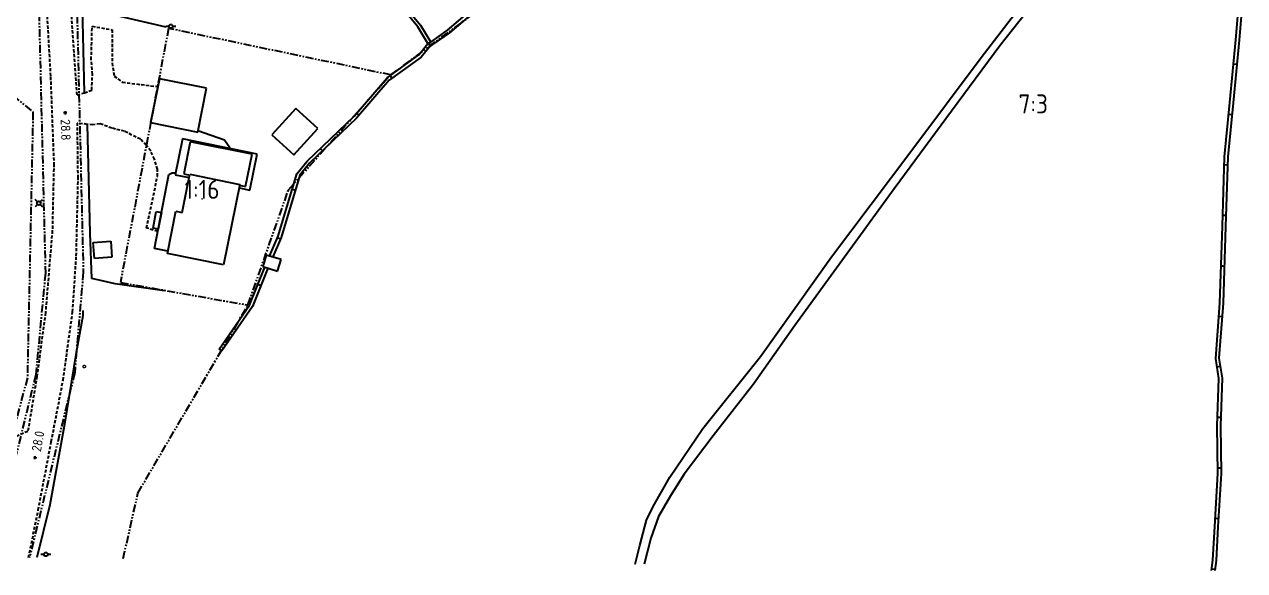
# Model space of a CAD drawing. Header units: metres. Extents: x 139929 to 143267, y 6401995 to 6404511.
# Drawn here: x 140392.8 to 140585.7, y 6401994.6 to 6402081 of the extents above; entities that cross this region are included whole.
import ezdxf
from ezdxf.enums import TextEntityAlignment as Align

# ---------------------------------------------------------------- set-up
doc = ezdxf.new("R2010")
doc.units = ezdxf.units.M
for name, pattern in [('DASHED', [0.75, 0.5, -0.25]), ('DGN Style 3', [2.464518, 1.76037, -0.704148]), ('PHANTOM', [2.5, 1.25, -0.25, 0.25, -0.25, 0.25, -0.25])]:
    doc.linetypes.add(name, pattern=pattern)
for name, color, linetype in [('M-BEF-BELYSNINGSSTOLPE', 4, 'Continuous'), ('M-BEF-BYGGNAD', 3, 'Continuous'), ('M-BEF-BÄCK', 7, 'Continuous'), ('M-BEF-DIKE', 4, 'Dike5'), ('M-BEF-MUR', 4, 'Continuous'), ('M-BEF-NIVÅ', 4, 'Continuous'), ('M-BEF-STAKET', 4, 'STAKET'), ('M-BEF-TELE-INFO', 4, 'Continuous'), ('M-BEF-TRAPPA', 4, 'Continuous'), ('M-BEF-VÄGKANT', 1, 'DASHED'), ('M-FASTIGHETSBETECKNING', 3, 'Continuous'), ('M-GR-FASTIGHETSGRÄNS', 3, 'PHANTOM'), ('M-GR-TRAKTGRÄNS', 7, 'PHANTOM')]:
    doc.layers.add(name, color=color, linetype=linetype)
doc.layers.add('TE_OSAKERT_LAGE', color=254, linetype='Continuous', lineweight=0)
doc.styles.add('ISO', font='iso.shx', dxfattribs={"height": 2.5})
doc.linetypes.add('Dike5', pattern='A,1.5,["|",Standard,S=0.5,R=75,X=0,Y=0],1e-06,["|",Standard,S=0.5,R=105,X=0,Y=0],-0.75', length=2.250001)
doc.linetypes.add('STAKET', pattern='A,7,[134,morastr.shx,S=0.8,R=0,X=0,Y=0],0.6,[134,morastr.shx,S=0.8,R=0,X=0,Y=0],1', length=8.6)

# ---------------------------------------------------------------- blocks, each defined once
blk = doc.blocks.new('osynlig cirkel')
blk.add_circle((0, 0), 0.005)
blk = doc.blocks.new('OSYNLIG')
blk.add_blockref('osynlig cirkel', (0, 0))
blk = doc.blocks.new('PRI_L_ALLM')
for points in [[(-0.3, 0, 0), (-0.8, 0, 0)], [(0.8, 0, 0), (0.3, 0, 0)]]:
    blk.add_polyline3d(points)
blk.add_circle((0, 0), 0.3)
blk = doc.blocks.new('PRI_L_BELYS')
for points in [[(-0.21, 0.21, 0), (-0.57, 0.57, 0)], [(0.21, 0.21, 0), (0.57, 0.57, 0)], [(-0.21, -0.21, 0), (-0.57, -0.57, 0)], [(0.21, -0.21, 0), (0.57, -0.57, 0)]]:
    blk.add_polyline3d(points)
blk.add_circle((0, 0), 0.3)
blk = doc.blocks.new('PRI_NIVÅ_HÖJDPUNKT_ISM')
at = {"color": 7}
for p, q in [((-0.25, 0), (0.25, 0)), ((0, 0.25), (0, -0.25))]:
    blk.add_line(p, q, dxfattribs=at)
blk = doc.blocks.new('OCT370_2', base_point=(108327.37, 6370837.69))
at = {"layer": 'TE_OSAKERT_LAGE', "color": 30, "linetype": 'DGN Style 3', "lineweight": 13}
blk.add_circle((108327.36, 6370837.69), 0.2, dxfattribs=at)

msp = doc.modelspace()

# ---------------------------------------------------------------- linework, layer by layer
at = {"layer": 'M-BEF-BYGGNAD'}
for p, q in [((140414.114, 6402072.36), (140412.727, 6402065.447)), ((140421.555, 6402070.866), (140414.114, 6402072.36)), ((140420.169, 6402063.954), (140421.555, 6402070.866)), ((140435.704, 6402067.673), (140431.909, 6402063.516)), ((140439.163, 6402064.516), (140435.704, 6402067.673)), ((140412.727, 6402065.447), (140420.169, 6402063.954)), ((140431.909, 6402063.516), (140435.368, 6402060.359)), ((140435.368, 6402060.359), (140439.163, 6402064.516)), ((140417.768, 6402062.868), (140416.612, 6402057.196)), ((140429.595, 6402060.458), (140417.768, 6402062.868)), ((140418.991, 6402062.421), (140417.956, 6402057.346)), ((140428.77, 6402060.427), (140418.991, 6402062.421)), ((140427.735, 6402055.352), (140428.77, 6402060.427)), ((140428.434, 6402054.761), (140429.595, 6402060.458)), ((140415.618, 6402057.253), (140416.128, 6402057.518)), ((140416.128, 6402057.518), (140416.703, 6402057.478)), ((140417.956, 6402057.346), (140418.921, 6402057.149)), ((140413.342, 6402045.54), (140415.618, 6402057.253)), ((140416.612, 6402057.196), (140418.838, 6402056.742)), ((140417.713, 6402051.223), (140418.945, 6402057.265)), ((140418.838, 6402056.742), (140418.945, 6402057.265)), ((140418.945, 6402057.265), (140426.828, 6402055.658)), ((140418.945, 6402057.265), (140426.828, 6402055.658)), ((140426.828, 6402055.658), (140424.236, 6402042.951)), ((140426.828, 6402055.658), (140426.716, 6402055.111)), ((140426.804, 6402055.541), (140427.735, 6402055.352)), ((140426.716, 6402055.111), (140428.434, 6402054.761)), ((140415.372, 6402044.758), (140416.731, 6402051.423)), ((140416.731, 6402051.423), (140417.713, 6402051.223)), ((140403.643, 6402046.469), (140406.41, 6402046.674)), ((140403.829, 6402043.965), (140403.643, 6402046.469)), ((140406.41, 6402046.674), (140406.595, 6402044.169)), ((140406.595, 6402044.169), (140403.829, 6402043.965)), ((140415.442, 6402045.1), (140413.342, 6402045.54)), ((140424.236, 6402042.951), (140415.372, 6402044.758)), ((140430.999, 6402044.506), (140430.45, 6402042.677)), ((140433.359, 6402043.798), (140430.999, 6402044.506)), ((140432.81, 6402041.969), (140433.359, 6402043.798)), ((140430.45, 6402042.677), (140432.81, 6402041.969))]:
    msp.add_line(p, q, dxfattribs=at)
at = {"layer": 'M-BEF-BÄCK', "lineweight": -3}
for p, q in [((140401.979, 6402034.869), (140400.932, 6402029.084)), ((140402.024, 6402035.749), (140401.979, 6402034.869)), ((140400.932, 6402029.084), (140399.035, 6402017.44)), ((140399.035, 6402017.44), (140396.793, 6402004.997)), ((140396.793, 6402004.997), (140394.753, 6401996.678))]:
    msp.add_line(p, q, dxfattribs=at)
at = {"layer": 'M-BEF-DIKE'}
for p, q in [((140544.055, 6402075.747), (140550.938, 6402084.619)), ((140553.036, 6402085.225), (140547.049, 6402077.574)), ((140547.049, 6402077.574), (140539.355, 6402067.23)), ((140532.927, 6402060.898), (140544.055, 6402075.747)), ((140539.355, 6402067.23), (140530.337, 6402054.981)), ((140520.409, 6402044.221), (140532.927, 6402060.898)), ((140530.337, 6402054.981), (140522.018, 6402043.576)), ((140509.181, 6402028.478), (140520.409, 6402044.221)), ((140522.018, 6402043.576), (140514.584, 6402033.353)), ((140514.584, 6402033.353), (140508.069, 6402024.077)), ((140500.029, 6402017.101), (140509.181, 6402028.478)), ((140508.069, 6402024.077), (140501.677, 6402015.934)), ((140494.835, 6402009.392), (140500.029, 6402017.101)), ((140501.677, 6402015.934), (140497.095, 6402009.878)), ((140492.213, 6402004.751), (140494.835, 6402009.392)), ((140497.095, 6402009.878), (140494.924, 6402006.459)), ((140494.924, 6402006.459), (140493.048, 6402003.159)), ((140491.168, 6402002.605), (140492.213, 6402004.751)), ((140490.069, 6401998.576), (140491.168, 6402002.605)), ((140493.048, 6402003.159), (140491.849, 6401999.749)), ((140491.849, 6401999.749), (140490.763, 6401995.618)), ((140489.33, 6401995.634), (140490.069, 6401998.576))]:
    msp.add_line(p, q, dxfattribs=at)
at = {"layer": 'M-BEF-MUR', "lineweight": -3}
for p, q in [((140584.36, 6402078.54), (140585.235, 6402089.179)), ((140585.732, 6402089.131), (140584.857, 6402078.496)), ((140454.974, 6402080.571), (140449.517, 6402087.264)), ((140449.869, 6402087.623), (140455.383, 6402080.86)), ((140459.67, 6402080.05), (140464.888, 6402084.471)), ((140465.195, 6402084.076), (140459.976, 6402079.654)), ((140456.588, 6402077.922), (140454.974, 6402080.571)), ((140455.383, 6402080.86), (140457.015, 6402078.182)), ((140457.015, 6402078.182), (140459.67, 6402080.05)), ((140459.976, 6402079.654), (140457.289, 6402077.763)), ((140583.413, 6402068.635), (140584.36, 6402078.54)), ((140455.141, 6402076.147), (140456.588, 6402077.922)), ((140456.921, 6402077.54), (140455.486, 6402075.779)), ((140457.015, 6402078.182), (140456.588, 6402077.922)), ((140456.588, 6402077.922), (140457.015, 6402078.182)), ((140456.689, 6402077.983), (140456.949, 6402077.556)), ((140457.289, 6402077.763), (140456.921, 6402077.54)), ((140584.857, 6402078.496), (140583.911, 6402068.587)), ((140450.113, 6402072.54), (140455.141, 6402076.147)), ((140455.486, 6402075.779), (140450.453, 6402072.169)), ((140583.996, 6402074.734), (140584.493, 6402074.687)), ((140450.597, 6402072.888), (140450.889, 6402072.481)), ((140444.907, 6402066.476), (140450.113, 6402072.54)), ((140450.453, 6402072.169), (140445.27, 6402066.132)), ((140582.564, 6402060.051), (140583.413, 6402068.635)), ((140583.911, 6402068.587), (140583.063, 6402060.018)), ((140437.486, 6402059.368), (140444.907, 6402066.476)), ((140445.27, 6402066.132), (140437.857, 6402059.03)), ((140445.291, 6402066.923), (140445.669, 6402066.597)), ((140583.229, 6402066.772), (140583.726, 6402066.723)), ((140424.433, 6402062.649), (140420.21, 6402064.161)), ((140425.271, 6402061.451), (140424.433, 6402062.649)), ((140439.555, 6402061.35), (140439.901, 6402060.988)), ((140435.874, 6402057.344), (140437.486, 6402059.368)), ((140582.215, 6402049.05), (140582.564, 6402060.051)), ((140583.063, 6402060.018), (140582.714, 6402049.035)), ((140432.907, 6402047.477), (140435.874, 6402057.344)), ((140437.857, 6402059.03), (140436.324, 6402057.107)), ((140582.524, 6402058.805), (140583.025, 6402058.79)), ((140436.324, 6402057.107), (140433.377, 6402047.304)), ((140435.14, 6402054.904), (140435.619, 6402054.76)), ((140582.271, 6402050.809), (140582.771, 6402050.794)), ((140581.841, 6402036.907), (140582.215, 6402049.05)), ((140582.714, 6402049.035), (140582.341, 6402036.88)), ((140431.52, 6402044.304), (140432.907, 6402047.477)), ((140433.377, 6402047.304), (140432.032, 6402044.226)), ((140432.81, 6402047.254), (140433.268, 6402047.053)), ((140428.378, 6402036.589), (140430.776, 6402042.572)), ((140431.267, 6402042.455), (140428.821, 6402036.352)), ((140582.023, 6402042.814), (140582.523, 6402042.799)), ((140429.699, 6402039.885), (140430.163, 6402039.699)), ((140423.576, 6402029.637), (140428.378, 6402036.589)), ((140428.821, 6402036.352), (140423.987, 6402029.352)), ((140581.181, 6402028.162), (140581.841, 6402036.907)), ((140582.341, 6402036.88), (140581.684, 6402028.182)), ((140581.684, 6402034.823), (140582.182, 6402034.785)), ((140425.849, 6402032.928), (140426.26, 6402032.644)), ((140423.987, 6402029.352), (140423.576, 6402029.637)), ((140581.675, 6402024.985), (140581.181, 6402028.162)), ((140581.384, 6402026.858), (140581.878, 6402026.934)), ((140581.684, 6402028.182), (140582.176, 6402025.015)), ((140581.413, 6402017.499), (140581.675, 6402024.985)), ((140582.176, 6402025.015), (140581.913, 6402017.494)), ((140581.461, 6402018.884), (140581.961, 6402018.867)), ((140581.508, 6402009.978), (140581.413, 6402017.499)), ((140581.913, 6402017.494), (140582.008, 6402009.967)), ((140581.022, 6402001.569), (140581.508, 6402009.978)), ((140581.497, 6402010.885), (140581.997, 6402010.892)), ((140582.008, 6402009.967), (140581.521, 6402001.54)), ((140580.717, 6401996.249), (140581.022, 6402001.569)), ((140581.099, 6402002.897), (140581.597, 6402002.869)), ((140581.521, 6402001.54), (140581.216, 6401996.201)), ((140580.498, 6401994.628), (140580.717, 6401996.249)), ((140581.216, 6401996.201), (140581.002, 6401994.623)), ((140580.538, 6401994.921), (140581.033, 6401994.854))]:
    msp.add_line(p, q, dxfattribs=at)
at = {"layer": 'M-BEF-STAKET', "lineweight": -3}
for p, q in [((140402.261, 6402070.143), (140401.949, 6402083.649)), ((140401.949, 6402083.649), (140415.151, 6402080.585)), ((140403.181, 6402047.972), (140402.717, 6402065.166)), ((140403.42, 6402040.802), (140403.181, 6402047.972)), ((140407.141, 6402039.941), (140403.42, 6402040.802)), ((140414.928, 6402038.853), (140407.141, 6402039.941))]:
    msp.add_line(p, q, dxfattribs=at)
at = {"layer": 'M-BEF-TRAPPA', "lineweight": -3}
for p, q in [((140413.117, 6402048.757), (140413.616, 6402051.408)), ((140413.616, 6402051.408), (140414.44, 6402051.252)), ((140414.44, 6402051.252), (140413.941, 6402048.601)), ((140413.941, 6402048.601), (140413.117, 6402048.757))]:
    msp.add_line(p, q, dxfattribs=at)
at = {"layer": 'M-BEF-VÄGKANT', "lineweight": -3}
for p, q in [((140396.251, 6402083.781), (140396.894, 6402072.667)), ((140401.101, 6402069.813), (140400.112, 6402084.114)), ((140403.335, 6402075.403), (140403.467, 6402080.666)), ((140403.467, 6402080.666), (140406.639, 6402080.131)), ((140406.639, 6402080.131), (140406.626, 6402074.88)), ((140403.522, 6402073.062), (140403.335, 6402075.403)), ((140406.626, 6402074.88), (140406.966, 6402072.807)), ((140403.408, 6402070.58), (140403.522, 6402073.062)), ((140406.966, 6402072.807), (140408.264, 6402071.825)), ((140396.894, 6402072.667), (140397.414, 6402058.912)), ((140408.264, 6402071.825), (140413.87, 6402071.138)), ((140401.101, 6402069.813), (140402.261, 6402070.143)), ((140402.261, 6402070.143), (140403.408, 6402070.58)), ((140401.254, 6402056.683), (140401.153, 6402065.366)), ((140402.717, 6402065.166), (140401.153, 6402065.366)), ((140403.596, 6402065.085), (140402.717, 6402065.166)), ((140403.596, 6402065.085), (140402.717, 6402065.166)), ((140404.723, 6402065.234), (140403.596, 6402065.085)), ((140404.723, 6402065.234), (140403.596, 6402065.085)), ((140406.607, 6402064.556), (140404.723, 6402065.234)), ((140406.607, 6402064.556), (140404.723, 6402065.234)), ((140408.616, 6402064.067), (140406.607, 6402064.556)), ((140408.616, 6402064.067), (140406.607, 6402064.556)), ((140411.106, 6402062.801), (140408.616, 6402064.067)), ((140411.106, 6402062.801), (140408.616, 6402064.067)), ((140412.042, 6402061.88), (140411.106, 6402062.801)), ((140412.042, 6402061.88), (140411.106, 6402062.801)), ((140412.733, 6402060.95), (140412.042, 6402061.88)), ((140412.733, 6402060.95), (140412.042, 6402061.88)), ((140413.327, 6402059.648), (140412.733, 6402060.95)), ((140413.327, 6402059.648), (140412.733, 6402060.95)), ((140413.81, 6402058.066), (140413.327, 6402059.648)), ((140413.81, 6402058.066), (140413.327, 6402059.648)), ((140397.414, 6402058.912), (140397.175, 6402048.365)), ((140413.795, 6402056.933), (140413.81, 6402058.066)), ((140413.795, 6402056.933), (140413.81, 6402058.066)), ((140400.971, 6402044.367), (140401.254, 6402056.683)), ((140412.099, 6402048.774), (140413.795, 6402056.933)), ((140412.099, 6402048.774), (140413.795, 6402056.933)), ((140397.175, 6402048.365), (140396.092, 6402035.401)), ((140413.864, 6402048.244), (140412.099, 6402048.774)), ((140413.864, 6402048.244), (140412.099, 6402048.774)), ((140400.388, 6402035.491), (140400.971, 6402044.367)), ((140396.092, 6402035.401), (140394.738, 6402025.338)), ((140398.874, 6402024.716), (140400.388, 6402035.491)), ((140394.738, 6402025.338), (140393.322, 6402016.698)), ((140397.018, 6402014.992), (140398.874, 6402024.716)), ((140391.466, 6402015.87), (140393.322, 6402016.698)), ((140394.957, 6402004.23), (140397.018, 6402014.992)), ((140393.432, 6401996.692), (140394.957, 6402004.23))]:
    msp.add_line(p, q, dxfattribs=at)
at = {"layer": 'M-GR-FASTIGHETSGRÄNS'}
for p, q in [((140328.905, 6402120.243), (140394.122, 6402067.101)), ((140394.644, 6402100.219), (140396.081, 6402041.654)), ((140450.718, 6402072.976), (140482.865, 6402096.812)), ((140400.792, 6402094.879), (140402.079, 6402041.8)), ((140415.56, 6402080.334), (140407.942, 6402040.169)), ((140450.718, 6402072.976), (140415.56, 6402080.334)), ((140434.536, 6402054.827), (140450.521, 6402072.829)), ((140450.521, 6402072.829), (140450.718, 6402072.976)), ((140394.122, 6402067.101), (140393.231, 6402025.09)), ((140428.113, 6402036.594), (140434.536, 6402054.827)), ((140396.081, 6402041.654), (140394.561, 6402025.572)), ((140402.079, 6402041.8), (140400.715, 6402025.919)), ((140407.942, 6402040.169), (140428.113, 6402036.594)), ((140410.719, 6402006.88), (140428.113, 6402036.594)), ((140393.231, 6402025.09), (140385.747, 6401996.777)), ((140394.561, 6402025.572), (140387.491, 6401996.758)), ((140400.715, 6402025.919), (140393.568, 6401996.691)), ((140408.39, 6401996.527), (140410.719, 6402006.88))]:
    msp.add_line(p, q, dxfattribs=at)
at = {"layer": 'M-GR-TRAKTGRÄNS', "lineweight": -3}
for p, q in [((140450.718, 6402072.976), (140482.865, 6402096.812)), ((140434.536, 6402054.827), (140450.521, 6402072.829)), ((140450.521, 6402072.829), (140450.718, 6402072.976)), ((140428.113, 6402036.594), (140434.536, 6402054.827)), ((140410.719, 6402006.88), (140428.113, 6402036.594)), ((140408.39, 6401996.527), (140410.719, 6402006.88))]:
    msp.add_line(p, q, dxfattribs=at)

# ---------------------------------------------------------------- block references
at = {"layer": 'M-BEF-BELYSNINGSSTOLPE'}
for p in [(140415.911, 6402080.656, 30.145), (140396.166, 6401997.19, 27.118)]:
    msp.add_blockref('PRI_L_ALLM', p, dxfattribs=at)
at = {"layer": 'M-BEF-BELYSNINGSSTOLPE', "lineweight": -3}
msp.add_blockref('PRI_L_BELYS', (140395.049, 6402052.716, 28.514), dxfattribs=at)
at = {"layer": 'M-BEF-NIVÅ', "lineweight": -3}
for p, rotation in [((140399.218, 6402066.974, 28.763), 272.1689991985403), ((140394.433, 6402012.485, 28.019), 79.8660030216063)]:
    msp.add_blockref('PRI_NIVÅ_HÖJDPUNKT_ISM', p, dxfattribs=dict(at, rotation=rotation))
at = {"layer": 'M-BEF-TELE-INFO', "color": 30, "linetype": 'DGN Style 3', "lineweight": 13}
msp.add_blockref('OCT370_2', (140402.24, 6402026.88), dxfattribs=at)
at = {"layer": 'M-FASTIGHETSBETECKNING', "lineweight": -3}
msp.add_blockref('OSYNLIG', (140420.86, 6402053.388), dxfattribs=at)

# ---------------------------------------------------------------- texts
at = {"layer": 'M-BEF-NIVÅ', "style": 'ISO'}
for s, rotation, p in [('28.8', 271.58079, (140399.245, 6402065.974)), ('28.0', 79.27717, (140394.619, 6402013.468))]:
    msp.add_text(s, height=1.5, rotation=rotation, dxfattribs=at).set_placement(p, align=Align.MIDDLE_LEFT)
at = {"layer": 'M-FASTIGHETSBETECKNING', "lineweight": -3, "ltscale": 0.8, "style": 'ISO'}
msp.add_text('7:3', height=3, dxfattribs=at).set_placement((140549.98, 6402066.9))
at = {"layer": 'M-FASTIGHETSBETECKNING', "lineweight": -3, "style": 'ISO'}
msp.add_text('1:16', height=3, dxfattribs=at).set_placement((140420.86, 6402053.388), align=Align.CENTER)

doc.saveas('drawing.dxf')
